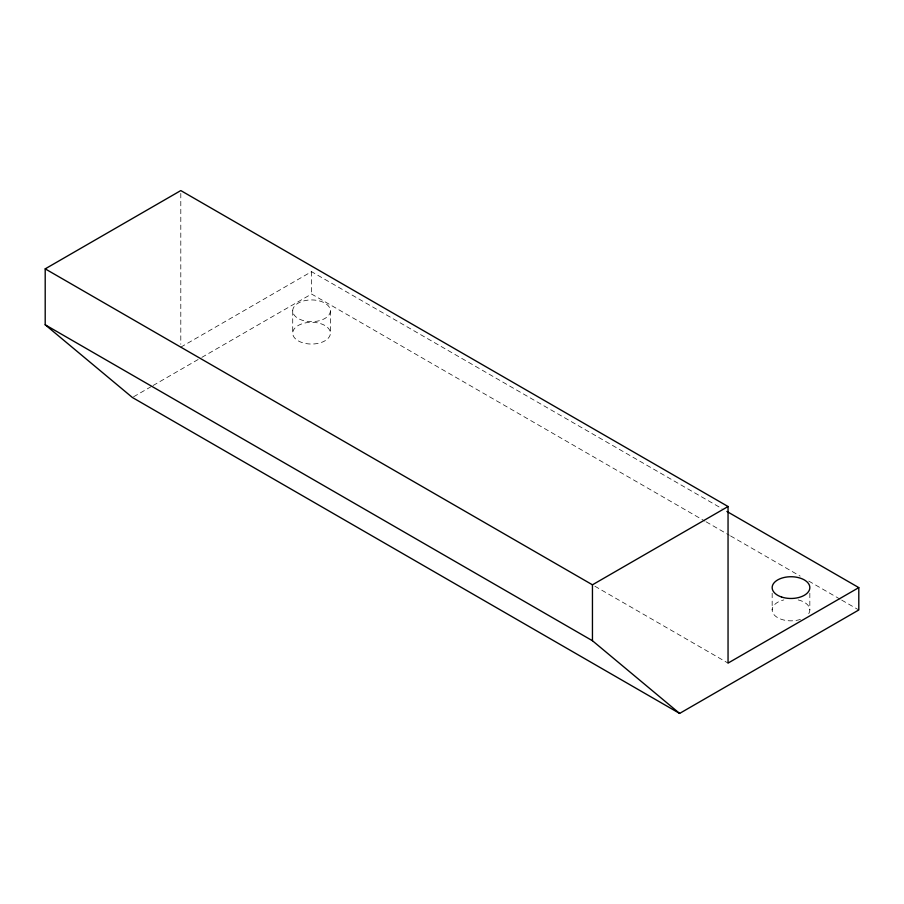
<?xml version="1.0" encoding="UTF-8"?>
<svg xmlns="http://www.w3.org/2000/svg" width="904" height="904" viewBox="0 0 904 904"><rect width="100%" height="100%" fill="white"/><g stroke="black" fill="none" stroke-linecap="round" stroke-linejoin="round"><path stroke-width="0.68" stroke-dasharray="4.52 3.39" d="M180.8 347.147L311.552 271.663L721.991 508.624M133.589 396.777L151.872 386.223M153.092 385.511L200.631 358.074M201.852 357.362L311.552 294.026L704.883 521.111M706.114 521.823L729.313 535.224M730.545 535.925L800.164 576.119M808.718 581.057L840.483 599.397M841.703 600.098L858.8 609.974M594.9 586.233L728.048 663.095M809.837 593.193L809.837 609.974M772.163 593.193L772.163 609.974M330.389 310.806A18.837 10.871 0 0 1 302.139 320.219A18.837 10.871 0 0 1 302.139 301.382A18.837 10.871 0 0 1 330.389 310.806L330.389 333.169A18.837 10.871 0 0 1 302.139 342.593A18.837 10.871 0 0 1 302.139 323.756A18.837 10.871 0 0 1 330.389 333.169M311.552 271.663L311.552 294.026M292.726 310.806L292.726 333.169M180.8 193.399L180.8 344.334M798.209 599.928A18.837 10.871 0 0 1 808.063 614.573M800.413 619.387A18.837 10.871 0 0 1 774.106 614.788A18.837 10.871 0 0 1 783.791 599.928"/><path stroke-width="1.36" d="M45.2 268.861L180.8 190.575L728.048 506.522L728.048 663.095L858.8 587.611L858.8 609.974L679.616 713.425L132.368 397.477L45.2 324.785L45.2 268.861L592.448 584.809L728.048 506.522M726.872 511.438L858.8 587.611M45.2 324.785L592.448 640.733L679.616 713.425M592.448 584.809L592.448 640.733M781.587 597.024A18.837 10.871 0 0 0 809.837 587.611A18.837 10.871 0 0 0 781.587 578.187A18.837 10.871 0 0 0 781.587 597.024"/></g></svg>
